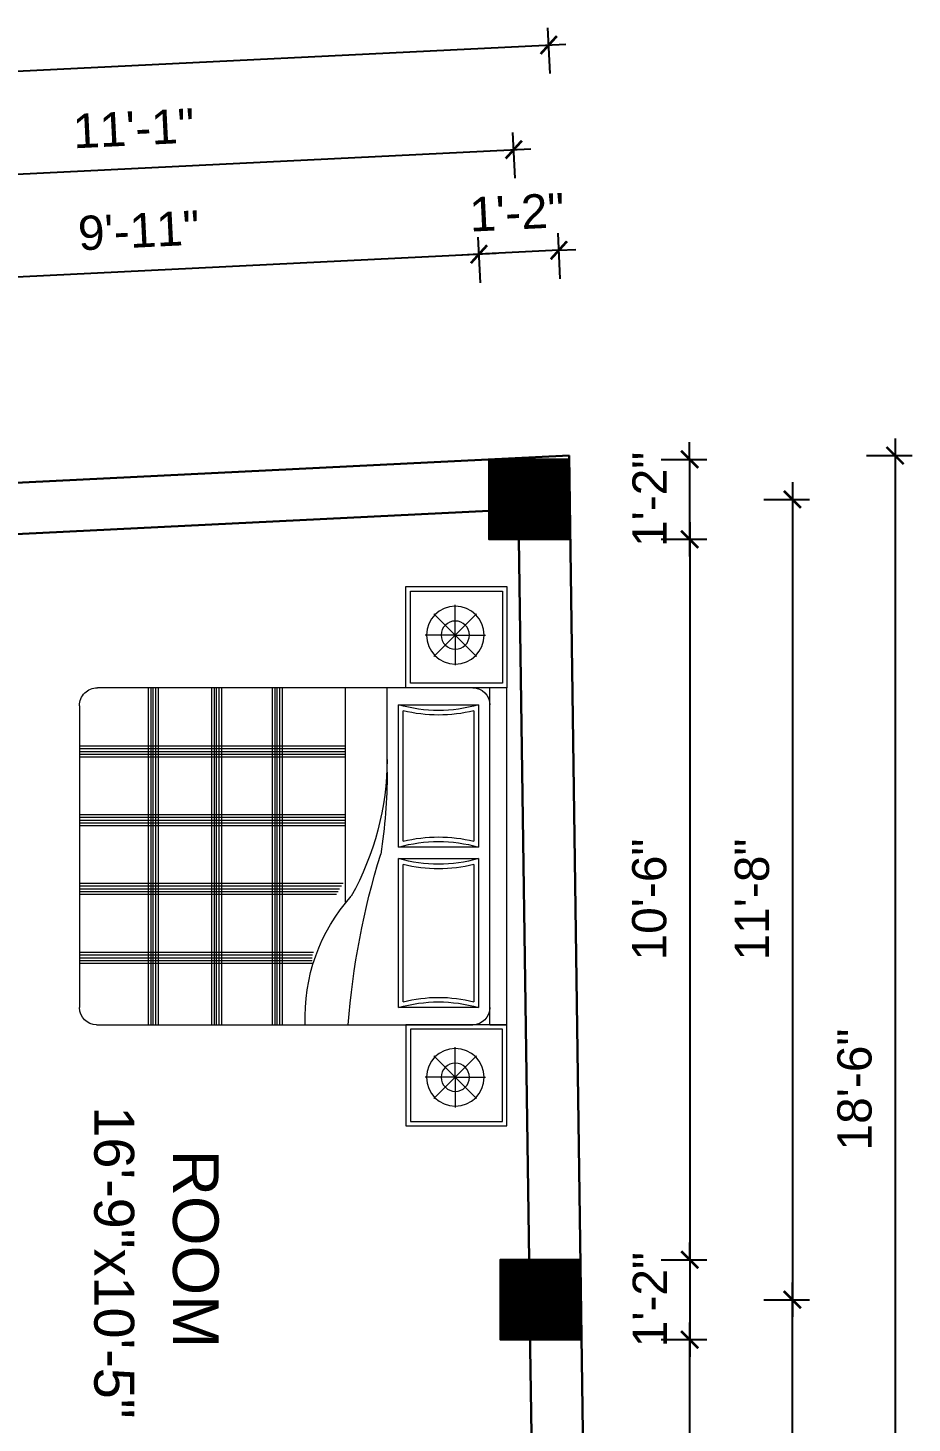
# Model space of a CAD drawing. Header units: inches. Extents: x -4737 to 13205, y 2479 to 13285.
# Drawn here: x -1804 to -1649, y 11443 to 11687.4 of the extents above; entities that cross this region are included whole.
import ezdxf

# ---------------------------------------------------------------- set-up
doc = ezdxf.new("R2010")
doc.units = ezdxf.units.IN
doc.header["$MEASUREMENT"] = 0
for name, color, linetype, lineweight in [('A-FURN', 9, 'Continuous', 5), ('hatch-.09', 8, 'Continuous', 9), ('Label', 7, 'Continuous', 13), ('ns_DIMS', 1, 'Continuous', 0), ('Text', 7, 'Continuous', 13), ('WALL', 12, 'Continuous', 30)]:
    doc.layers.add(name, color=color, linetype=linetype, lineweight=lineweight)
doc.layers.add('furniture', color=253, linetype='Continuous')
doc.styles.add('arial 1000', font='arial.ttf')
doc.styles.add('dim', font='arial.ttf', dxfattribs={"height": 7})
doc.styles.get("Standard").update_dxf_attribs({"font": 'arial.ttf'})
doc.dimstyles.new("1-8'", dxfattribs={"dimtxt": 6, "dimasz": 3, "dimexe": 3, "dimexo": 6, "dimgap": 4, "dimtad": 1, "dimdec": 0, "dimzin": 0, "dimdsep": 46, "dimlunit": 4, "dimtxsty": 'arial 1000', "dimblk": 'ARCHTICK', "dimcen": 8, "dimdle": 3, "dimclrt": 7, "dimazin": 0, "dimtfac": 1, "dimtdec": 0, "dimtix": 1, "dimtmove": 2, "dimatfit": 3, "dimfxl": 5, "dimfxlon": 1, "dimarcsym": 0})

# ---------------------------------------------------------------- blocks, each defined once
blk = doc.blocks.new('A$C3AED30AC')
at = {"layer": 'A-FURN', "color": 147, "linetype": 'ByBlock'}
for p, q in [((0, 1532.2), (0, 1982.2)), ((0, 1982.2), (450, 1982.2)), ((450, 1982.2), (1949.6, 1982.2)), ((450, 1982.2), (450, 1532.2)), ((450, 1906), (450, 1982.2)), ((1949.6, 1982.2), (1949.6, 1532.2)), ((2399.6, 1982.2), (1949.6, 1982.2)), ((2399.6, 1532.2), (2399.6, 1982.2)), ((450, 1906), (1949.6, 1906)), ((450, 155.2), (450, 1829.8)), ((1949.6, 1829.8), (1949.6, 159)), ((450, 1532.2), (0, 1532.2)), ((1949.6, 1532.2), (2399.6, 1532.2)), ((1869.6, 79), (526.2, 79))]:
    blk.add_line(p, q, dxfattribs=at)
at = {"layer": 'A-FURN', "color": 8}
for p, q in [((20, 1552.2), (20, 1962.2)), ((20, 1962.2), (430, 1962.2)), ((430, 1962.2), (430, 1552.2)), ((1969.6, 1962.2), (1969.6, 1552.2)), ((2379.6, 1962.2), (1969.6, 1962.2)), ((2379.6, 1552.2), (2379.6, 1962.2)), ((430, 1552.2), (20, 1552.2)), ((1969.6, 1552.2), (2379.6, 1552.2))]:
    blk.add_line(p, q, dxfattribs=at)
at = {"layer": 'A-FURN', "color": 5, "linetype": 'ByBlock'}
for p, q in [((216, 1752.2), (216, 1886.6)), ((2183.6, 1752.2), (2183.6, 1886.6)), ((216, 1752.2), (121, 1847.2)), ((216, 1752.2), (311.1, 1847.2)), ((526.2, 1855.2), (526.2, 1499.6)), ((1189.3, 1855.2), (526.2, 1855.2)), ((1189.3, 1499.6), (1189.3, 1855.2)), ((1873.4, 1855.2), (1240.1, 1855.2)), ((1240.1, 1855.2), (1240.1, 1499.6)), ((1873.4, 1499.6), (1873.4, 1855.2)), ((2183.6, 1752.2), (2088.5, 1847.2)), ((2183.6, 1752.2), (2278.6, 1847.2)), ((216, 1752.2), (81.7, 1752.2)), ((216, 1752.2), (121, 1657.2)), ((216, 1752.2), (216, 1752.2)), ((216, 1752.2), (216, 1752.2)), ((216, 1752.2), (216, 1752.2)), ((216, 1752.2), (350.4, 1752.2)), ((216, 1752.2), (216, 1617.8)), ((216, 1752.2), (311.1, 1657.2)), ((2183.6, 1752.2), (2049.2, 1752.2)), ((2183.6, 1752.2), (2088.5, 1657.2)), ((2183.6, 1752.2), (2317.9, 1752.2)), ((2183.6, 1752.2), (2183.6, 1752.2)), ((2183.6, 1752.2), (2183.6, 1752.2)), ((2183.6, 1752.2), (2183.6, 1752.2)), ((2183.6, 1752.2), (2278.6, 1657.2)), ((2183.6, 1752.2), (2183.6, 1617.8)), ((526.2, 1499.6), (1189.3, 1499.6)), ((1240.1, 1499.6), (1873.4, 1499.6)), ((1573.7, 1448.8), (1949.6, 1448.8)), ((996, 1263.6), (1949.6, 1263.6))]:
    blk.add_line(p, q, dxfattribs=at)
at = {"layer": 'A-FURN', "color": 9}
for p, q in [((1163.2, 1835.2), (552.3, 1835.2)), ((1847.3, 1835.2), (1266.2, 1835.2)), ((552.3, 1519.6), (1163.2, 1519.6)), ((1266.2, 1519.6), (1847.3, 1519.6))]:
    blk.add_line(p, q, dxfattribs=at)
at = {"layer": 'A-FURN', "color": 8, "linetype": 'Continuous'}
for p, q in [((1067, 1245.2), (1067, 79)), ((1079, 1252.8), (1079, 79)), ((1335, 1263.6), (1335, 79)), ((1347, 1263.6), (1347, 79)), ((1359, 1263.6), (1359, 79)), ((1372.1, 1263.6), (1372.1, 79)), ((1384.1, 1263.6), (1384.1, 79)), ((1639.9, 1263.6), (1639.9, 79)), ((1651.9, 1263.6), (1651.9, 79)), ((1663.9, 1263.6), (1663.9, 79)), ((1676.9, 1263.6), (1676.9, 79)), ((1688.9, 1263.6), (1688.9, 79)), ((1029.9, 1223.1), (1029.9, 79)), ((1041.9, 1230), (1041.9, 79)), ((1053.9, 1237.2), (1053.9, 79)), ((771.1, 1120.2), (771.1, 79)), ((722, 1114.6), (722, 79)), ((734, 1114.6), (734, 79)), ((746, 1114.6), (746, 79)), ((759.1, 1117.1), (759.1, 79)), ((450, 983.2), (1949.6, 983.2)), ((450, 971.2), (1949.6, 971.2)), ((450, 959.2), (1949.6, 959.2)), ((450, 949.8), (1949.6, 949.8)), ((450, 937.8), (1949.6, 937.8)), ((450, 713), (1949.6, 713)), ((450, 701), (1949.6, 701)), ((450, 689), (1949.6, 689)), ((450, 679.6), (1949.6, 679.6)), ((450, 667.6), (1949.6, 667.6)), ((450, 431.1), (1949.6, 431.1)), ((450, 419.1), (1949.6, 419.1)), ((450, 407.1), (1949.6, 407.1)), ((450, 397.7), (1949.6, 397.7)), ((450, 385.7), (1949.6, 385.7))]:
    blk.add_line(p, q, dxfattribs=at)
at = {"layer": 'A-FURN', "color": 5, "linetype": 'ByBlock'}
for centre, radius in [((216, 1752.2), 128.5), ((2183.6, 1752.2), 128.5), ((216, 1752.2), 62.8), ((2183.6, 1752.2), 62.8)]:
    blk.add_circle(centre, radius, dxfattribs=at)
at = {"layer": 'A-FURN', "color": 147, "linetype": 'ByBlock'}
for centre, radius, start, end in [((526.2, 1829.8), 76.2, 90, 180), ((1873.4, 1829.8), 76.2, 0, 90), ((526.2, 155.2), 76.2, 180, 270), ((1869.6, 159), 80, 270, 0)]:
    blk.add_arc(centre, radius, start, end, dxfattribs=at)
at = {"layer": 'A-FURN', "color": 5, "linetype": 'ByBlock'}
for centre, radius, start, end in [((-83.4, 1677.4), 635, 343.7398, 16.2602), ((1798.9, 1677.4), 635, 163.73979, 196.26021), ((630.5, 1677.4), 635, 343.7398, 16.2602), ((2483, 1677.4), 635, 163.73979, 196.26021), ((1638.5, 177.4), 1271.4, 90.35642, 119.03891), ((1572.9, -870.3), 2319.1, 89.98014, 99.03119), ((193.9, 4688.5), 3422.4, 274.28895, 287.24996), ((485.1, 1886.5), 802.9, 267.49694, 311.91323)]:
    blk.add_arc(centre, radius, start, end, dxfattribs=at)
at = {"layer": 'A-FURN', "color": 9}
for centre, start, end in [((-83.4, 1677.4), 346.05939, 13.94061), ((1798.9, 1677.4), 166.05939, 193.94061), ((630.5, 1677.4), 346.05939, 13.94061), ((2483, 1677.4), 166.05939, 193.94061)]:
    blk.add_arc(centre, 655, start, end, dxfattribs=at)
blk = doc.blocks.new('_ArchTick')
at = {"color": 0, "const_width": 0.15}
blk.add_lwpolyline([(-0.5, -0.5), (0.5, 0.5)], dxfattribs=at)
blk = doc.blocks.new('*D908')
at = {"layer": 'Defpoints', "color": 0, "transparency": 16777216}
for p in [(-1709.16, 11611.83), (-1709.16, 11597.83), (-1688.02, 11597.83)]:
    blk.add_point(p, dxfattribs=at)
at = {"layer": 'ns_DIMS', "color": 0, "lineweight": -2, "transparency": 16777216}
for p, q in [((-1688.02, 11611.83), (-1688.02, 11614.83)), ((-1693.02, 11611.83), (-1685.02, 11611.83)), ((-1688.02, 11611.83), (-1688.02, 11597.83)), ((-1693.02, 11597.83), (-1685.02, 11597.83)), ((-1688.02, 11597.83), (-1688.02, 11594.83))]:
    blk.add_line(p, q, dxfattribs=at)
at = {"layer": 'ns_DIMS', "color": 0, "lineweight": -2, "transparency": 16777216, "xscale": 3, "yscale": 3, "zscale": 3}
for p, rotation in [((-1688.02, 11611.83), 270), ((-1688.02, 11597.83), 90)]:
    blk.add_blockref('_ArchTick', p, dxfattribs=dict(at, rotation=rotation))
at = {"layer": 'ns_DIMS', "color": 7, "transparency": 16777216, "insert": (-1695.04, 11604.83), "char_height": 6, "attachment_point": 5, "rotation": 90, "style": 'arial 1000'}
blk.add_mtext('1\'-2"', dxfattribs=at)
blk = doc.blocks.new('*D909')
at = {"layer": 'Defpoints', "color": 0, "transparency": 16777216}
for p in [(-1709.16, 11604.83), (-1707.17, 11464.63), (-1669.99, 11464.63)]:
    blk.add_point(p, dxfattribs=at)
at = {"layer": 'ns_DIMS', "color": 0, "lineweight": -2, "transparency": 16777216}
for p, q in [((-1669.99, 11607.83), (-1669.99, 11461.63)), ((-1674.99, 11604.83), (-1666.99, 11604.83)), ((-1674.99, 11464.63), (-1666.99, 11464.63))]:
    blk.add_line(p, q, dxfattribs=at)
at = {"layer": 'ns_DIMS', "color": 0, "lineweight": -2, "transparency": 16777216, "xscale": 3, "yscale": 3, "zscale": 3}
for p, rotation in [((-1669.99, 11604.83), 90), ((-1669.99, 11464.63), 270)]:
    blk.add_blockref('_ArchTick', p, dxfattribs=dict(at, rotation=rotation))
at = {"layer": 'ns_DIMS', "color": 7, "transparency": 16777216, "insert": (-1677.06, 11534.73), "char_height": 6, "attachment_point": 5, "rotation": 90, "style": 'arial 1000'}
blk.add_mtext('11\'-8"', dxfattribs=at)
blk = doc.blocks.new('*D910')
at = {"layer": 'Defpoints', "color": 0, "transparency": 16777216}
for p in [(-1709.16, 11612.51), (-1706.02, 11390.37), (-1652.02, 11390.37)]:
    blk.add_point(p, dxfattribs=at)
at = {"layer": 'ns_DIMS', "color": 0, "lineweight": -2, "transparency": 16777216}
for p, q in [((-1652.02, 11615.51), (-1652.02, 11387.37)), ((-1657.02, 11612.51), (-1649.02, 11612.51)), ((-1657.02, 11390.37), (-1649.02, 11390.37))]:
    blk.add_line(p, q, dxfattribs=at)
at = {"layer": 'ns_DIMS', "color": 0, "lineweight": -2, "transparency": 16777216, "xscale": 3, "yscale": 3, "zscale": 3}
for p, rotation in [((-1652.02, 11612.51), 90), ((-1652.02, 11390.37), 270)]:
    blk.add_blockref('_ArchTick', p, dxfattribs=dict(at, rotation=rotation))
at = {"layer": 'ns_DIMS', "color": 7, "transparency": 16777216, "insert": (-1659.09, 11501.44), "char_height": 6, "attachment_point": 5, "rotation": 90, "style": 'arial 1000'}
blk.add_mtext('18\'-6"', dxfattribs=at)
blk = doc.blocks.new('*D911')
at = {"layer": 'Defpoints', "color": 0, "transparency": 16777216}
for p in [(-1709.16, 11597.83), (-1707.17, 11471.63), (-1687.99, 11471.63)]:
    blk.add_point(p, dxfattribs=at)
at = {"layer": 'ns_DIMS', "color": 0, "lineweight": -2, "transparency": 16777216}
for p, q in [((-1687.99, 11600.83), (-1687.99, 11468.63)), ((-1692.99, 11597.83), (-1684.99, 11597.83)), ((-1692.99, 11471.63), (-1684.99, 11471.63))]:
    blk.add_line(p, q, dxfattribs=at)
at = {"layer": 'ns_DIMS', "color": 0, "lineweight": -2, "transparency": 16777216, "xscale": 3, "yscale": 3, "zscale": 3}
for p, rotation in [((-1687.99, 11597.83), 90), ((-1687.99, 11471.63), 270)]:
    blk.add_blockref('_ArchTick', p, dxfattribs=dict(at, rotation=rotation))
at = {"layer": 'ns_DIMS', "color": 7, "transparency": 16777216, "insert": (-1695.06, 11534.73), "char_height": 6, "attachment_point": 5, "rotation": 90, "style": 'arial 1000'}
blk.add_mtext('10\'-6"', dxfattribs=at)
blk = doc.blocks.new('*D912')
at = {"layer": 'Defpoints', "color": 0, "transparency": 16777216}
for p in [(-1707.17, 11471.63), (-1707.17, 11457.63), (-1687.99, 11457.63)]:
    blk.add_point(p, dxfattribs=at)
at = {"layer": 'ns_DIMS', "color": 0, "lineweight": -2, "transparency": 16777216}
for p, q in [((-1687.99, 11471.63), (-1687.99, 11474.63)), ((-1692.99, 11471.63), (-1684.99, 11471.63)), ((-1687.99, 11471.63), (-1687.99, 11457.63)), ((-1692.99, 11457.63), (-1684.99, 11457.63)), ((-1687.99, 11457.63), (-1687.99, 11454.63))]:
    blk.add_line(p, q, dxfattribs=at)
at = {"layer": 'ns_DIMS', "color": 0, "lineweight": -2, "transparency": 16777216, "xscale": 3, "yscale": 3, "zscale": 3}
for p, rotation in [((-1687.99, 11471.63), 270), ((-1687.99, 11457.63), 90)]:
    blk.add_blockref('_ArchTick', p, dxfattribs=dict(at, rotation=rotation))
at = {"layer": 'ns_DIMS', "color": 7, "transparency": 16777216, "insert": (-1695, 11464.63), "char_height": 6, "attachment_point": 5, "rotation": 90, "style": 'arial 1000'}
blk.add_mtext('1\'-2"', dxfattribs=at)
blk = doc.blocks.new('*D913')
at = {"layer": 'Defpoints', "color": 0, "transparency": 16777216}
for p in [(-1707.17, 11457.63), (-1706.02, 11404.37), (-1688.02, 11404.37)]:
    blk.add_point(p, dxfattribs=at)
at = {"layer": 'ns_DIMS', "color": 0, "lineweight": -2, "transparency": 16777216}
for p, q in [((-1688.02, 11460.63), (-1688.02, 11401.37)), ((-1693.02, 11457.63), (-1685.02, 11457.63)), ((-1693.02, 11404.37), (-1685.02, 11404.37))]:
    blk.add_line(p, q, dxfattribs=at)
at = {"layer": 'ns_DIMS', "color": 0, "lineweight": -2, "transparency": 16777216, "xscale": 3, "yscale": 3, "zscale": 3}
for p, rotation in [((-1688.02, 11457.63), 90), ((-1688.02, 11404.37), 270)]:
    blk.add_blockref('_ArchTick', p, dxfattribs=dict(at, rotation=rotation))
at = {"layer": 'ns_DIMS', "color": 7, "transparency": 16777216, "insert": (-1695.08, 11431), "char_height": 6, "attachment_point": 5, "rotation": 90, "style": 'arial 1000'}
blk.add_mtext('4\'-5"', dxfattribs=at)
blk = doc.blocks.new('*D915')
at = {"layer": 'Defpoints', "color": 0, "transparency": 16777216}
for p in [(-1707.17, 11464.63), (-1706.02, 11397.37), (-1670.02, 11397.37)]:
    blk.add_point(p, dxfattribs=at)
at = {"layer": 'ns_DIMS', "color": 0, "lineweight": -2, "transparency": 16777216}
for p, q in [((-1670.02, 11467.63), (-1670.02, 11394.37)), ((-1675.02, 11464.63), (-1667.02, 11464.63)), ((-1675.02, 11397.37), (-1667.02, 11397.37))]:
    blk.add_line(p, q, dxfattribs=at)
at = {"layer": 'ns_DIMS', "color": 0, "lineweight": -2, "transparency": 16777216, "xscale": 3, "yscale": 3, "zscale": 3}
for p, rotation in [((-1670.02, 11464.63), 90), ((-1670.02, 11397.37), 270)]:
    blk.add_blockref('_ArchTick', p, dxfattribs=dict(at, rotation=rotation))
at = {"layer": 'ns_DIMS', "color": 7, "transparency": 16777216, "insert": (-1677.08, 11431), "char_height": 6, "attachment_point": 5, "rotation": 90, "style": 'arial 1000'}
blk.add_mtext('5\'-7"', dxfattribs=at)
blk = doc.blocks.new('*D944')
at = {"layer": 'Defpoints', "color": 0, "transparency": 16777216}
for p in [(-1724.94, 11647.78), (-1709.16, 11612.51), (-1723.16, 11611.83)]:
    blk.add_point(p, dxfattribs=at)
at = {"layer": 'ns_DIMS', "color": 0, "lineweight": -2, "transparency": 16777216}
for p, q in [((-1710.69, 11643.48), (-1711.08, 11651.47)), ((-1724.69, 11642.79), (-1725.08, 11650.78)), ((-1724.94, 11647.78), (-1727.93, 11647.63)), ((-1710.94, 11648.47), (-1724.94, 11647.78)), ((-1710.94, 11648.47), (-1707.94, 11648.62))]:
    blk.add_line(p, q, dxfattribs=at)
at = {"layer": 'ns_DIMS', "color": 0, "lineweight": -2, "transparency": 16777216, "xscale": 3, "yscale": 3, "zscale": 3}
for p, rotation in [((-1724.94, 11647.78), 2.820296018638028), ((-1710.94, 11648.47), 182.820296018638)]:
    blk.add_blockref('_ArchTick', p, dxfattribs=dict(at, rotation=rotation))
at = {"layer": 'ns_DIMS', "color": 7, "transparency": 16777216, "insert": (-1718.28, 11655.13), "char_height": 6, "attachment_point": 5, "rotation": 2.8203, "style": 'arial 1000'}
blk.add_mtext('1\'-2"', dxfattribs=at)
blk = doc.blocks.new('*D945')
at = {"layer": 'Defpoints', "color": 0, "transparency": 16777216}
for p in [(-1843.48, 11641.94), (-1723.16, 11611.83), (-1841.67, 11605.3)]:
    blk.add_point(p, dxfattribs=at)
at = {"layer": 'ns_DIMS', "color": 0, "lineweight": -2, "transparency": 16777216}
for p, q in [((-1724.69, 11642.79), (-1725.08, 11650.78)), ((-1721.94, 11647.93), (-1846.47, 11641.79)), ((-1843.23, 11636.95), (-1843.63, 11644.94))]:
    blk.add_line(p, q, dxfattribs=at)
at = {"layer": 'ns_DIMS', "color": 0, "lineweight": -2, "transparency": 16777216, "xscale": 3, "yscale": 3, "zscale": 3}
for p, rotation in [((-1724.94, 11647.78), 2.820296018643447), ((-1843.48, 11641.94), 182.8202960186434)]:
    blk.add_blockref('_ArchTick', p, dxfattribs=dict(at, rotation=rotation))
at = {"layer": 'ns_DIMS', "color": 7, "transparency": 16777216, "insert": (-1784.55, 11651.92), "char_height": 6, "attachment_point": 5, "rotation": 2.8203, "style": 'arial 1000'}
blk.add_mtext('9\'-11"', dxfattribs=at)
blk = doc.blocks.new('*D953')
at = {"layer": 'Defpoints', "color": 0, "transparency": 16777216}
for p in [(-1712.71, 11684.43), (-1709.16, 11612.51), (-2114.67, 11592.54)]:
    blk.add_point(p, dxfattribs=at)
at = {"layer": 'ns_DIMS', "color": 0, "lineweight": -2, "transparency": 16777216}
for p, q in [((-1712.46, 11679.43), (-1712.86, 11687.42)), ((-2121.21, 11664.3), (-1709.71, 11684.58)), ((-2117.97, 11659.46), (-2118.36, 11667.45))]:
    blk.add_line(p, q, dxfattribs=at)
at = {"layer": 'ns_DIMS', "color": 0, "lineweight": -2, "transparency": 16777216, "xscale": 3, "yscale": 3, "zscale": 3}
for p, rotation in [((-1712.71, 11684.43), 2.820296018637913), ((-2118.22, 11664.45), 182.8202960186379)]:
    blk.add_blockref('_ArchTick', p, dxfattribs=dict(at, rotation=rotation))
at = {"layer": 'ns_DIMS', "color": 7, "transparency": 16777216, "insert": (-1915.81, 11681.5), "char_height": 6, "attachment_point": 5, "rotation": 2.8203, "style": 'arial 1000'}
blk.add_mtext('33\'-10"', dxfattribs=at)
blk = doc.blocks.new('*D955')
at = {"layer": 'Defpoints', "color": 0, "transparency": 16777216}
for p in [(-1718.84, 11666.1), (-1716.16, 11611.83), (-1848.67, 11605.3)]:
    blk.add_point(p, dxfattribs=at)
at = {"layer": 'ns_DIMS', "color": 0, "lineweight": -2, "transparency": 16777216}
for p, q in [((-1718.59, 11661.11), (-1718.99, 11669.1)), ((-1854.34, 11659.43), (-1715.84, 11666.25)), ((-1851.1, 11654.58), (-1851.49, 11662.57))]:
    blk.add_line(p, q, dxfattribs=at)
at = {"layer": 'ns_DIMS', "color": 0, "lineweight": -2, "transparency": 16777216, "xscale": 3, "yscale": 3, "zscale": 3}
for p, rotation in [((-1718.84, 11666.1), 2.820296018643371), ((-1851.35, 11659.58), 182.8202960186434)]:
    blk.add_blockref('_ArchTick', p, dxfattribs=dict(at, rotation=rotation))
at = {"layer": 'ns_DIMS', "color": 7, "transparency": 16777216, "insert": (-1785.44, 11669.84), "char_height": 6, "attachment_point": 5, "rotation": 2.8203, "style": 'arial 1000'}
blk.add_mtext('11\'-1"', dxfattribs=at)

msp = doc.modelspace()

# ---------------------------------------------------------------- hatches: boundary and pattern name
at = {"layer": 'hatch-.09'}
h = msp.add_hatch(dxfattribs=at)
h.set_pattern_fill('ANSI31', color=256, angle=-90)
h.set_pattern_definition([(315, (-1999.30369, 27044.21403), (0.0883883476, 0.0883883476), [])])
h.paths.add_polyline_path([(-1709.16, 11597.83), (-1709.16, 11611.83), (-1723.16, 11611.83), (-1723.16, 11597.83)])
h = msp.add_hatch(dxfattribs=at)
h.set_pattern_fill('ANSI31', color=256, angle=-90)
h.set_pattern_definition([(315, (-1997.31225, 26904.01982), (0.0883883476, 0.0883883476), [])])
h.paths.add_polyline_path([(-1707.17, 11457.63), (-1707.17, 11471.63), (-1721.17, 11471.63), (-1721.17, 11457.63)])

# ---------------------------------------------------------------- linework, layer by layer
at = {"layer": 'WALL'}
for p, q in [((-1985.67, 11598.89), (-1709.16, 11612.51)), ((-1706.02, 11390.37), (-1709.16, 11612.51)), ((-1841.67, 11596.98), (-1723.16, 11602.81)), ((-1716.17, 11471.63), (-1717.96, 11597.83)), ((-1715.22, 11404.37), (-1716.01, 11459.88))]:
    msp.add_line(p, q, dxfattribs=at)
for points in [[(-1709.16, 11611.83), (-1709.16, 11597.83), (-1723.16, 11597.83), (-1723.16, 11611.83)], [(-1707.17, 11471.63), (-1707.17, 11457.63), (-1721.17, 11457.63), (-1721.17, 11471.63)]]:
    msp.add_lwpolyline(points, close=True, dxfattribs=at)

# ---------------------------------------------------------------- block references
at = {"layer": 'furniture', "xscale": -0.03937007859349251, "yscale": 0.03937007859349251, "zscale": 0.03937007859349251, "rotation": 270}
msp.add_blockref('A$C3AED30AC', (-1798.07, 11495.08), dxfattribs=at)

# ---------------------------------------------------------------- texts
at = {"layer": 'Label', "color": 5, "linetype": 'ByBlock', "insert": (-1770.57, 11473.49), "char_height": 8, "width": 88.4068, "attachment_point": 2, "rotation": 270, "style": 'dim'}
msp.add_mtext('ROOM', dxfattribs=at)
at = {"layer": 'Text', "insert": (-1785.37, 11471.14), "char_height": 7, "width": 440.957, "attachment_point": 2, "rotation": 270}
msp.add_mtext('16\'-9"x10\'-5"', dxfattribs=at)

# ---------------------------------------------------------------- dimensions: what is measured, and where the dimension line sits
at = {"layer": 'ns_DIMS'}
for p1, p2, distance, picture, middle in [((-2114.67, 11592.54), (-1709.16, 11612.51), 72, '*D953', (-1915.81, 11681.5)), ((-1709.16, 11612.51), (-1723.16, 11611.83), -36, '*D944', (-1718.28, 11655.13))]:
    dim = msp.add_aligned_dim(p1=p1, p2=p2, distance=distance, dimstyle="1-8'", dxfattribs=at)
    dim.commit()
    dim.dimension.update_dxf_attribs({"geometry": picture, "text_midpoint": middle})
for base, p1, p2, angle, picture, middle in [((-1718.84, 11666.1), (-1848.67, 11605.3), (-1716.16, 11611.83), 182.8203, '*D955', (-1785.44, 11669.84)), ((-1843.48, 11641.94), (-1723.16, 11611.83), (-1841.67, 11605.3), 2.8203, '*D945', (-1784.55, 11651.92)), ((-1652.02, 11390.37), (-1709.16, 11612.51), (-1706.02, 11390.37), 270, '*D910', (-1659.09, 11501.44)), ((-1688.02, 11597.83), (-1709.16, 11611.83), (-1709.16, 11597.83), 270, '*D908', (-1695.04, 11604.83)), ((-1669.99, 11464.63), (-1709.16, 11604.83), (-1707.17, 11464.63), 270, '*D909', (-1677.06, 11534.73)), ((-1687.99, 11471.63), (-1709.16, 11597.83), (-1707.17, 11471.63), 270, '*D911', (-1695.06, 11534.73)), ((-1687.99, 11457.63), (-1707.17, 11471.63), (-1707.17, 11457.63), 270, '*D912', (-1695, 11464.63)), ((-1670.02, 11397.37), (-1707.17, 11464.63), (-1706.02, 11397.37), 270, '*D915', (-1677.08, 11431)), ((-1688.02, 11404.37), (-1707.17, 11457.63), (-1706.02, 11404.37), 270, '*D913', (-1695.08, 11431))]:
    dim = msp.add_linear_dim(base=base, p1=p1, p2=p2, angle=angle, dimstyle="1-8'", dxfattribs=at)
    dim.commit()
    dim.dimension.update_dxf_attribs({"geometry": picture, "text_midpoint": middle})

doc.saveas('drawing.dxf')
